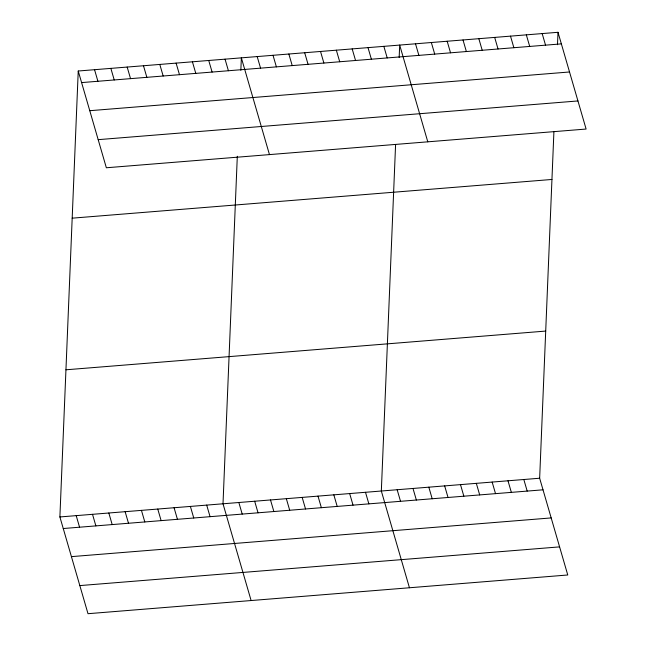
<?xml version="1.0" encoding="UTF-8"?>
<svg xmlns="http://www.w3.org/2000/svg" width="646" height="646" viewBox="0 0 646 646"><rect width="100%" height="100%" fill="white"/><g stroke="black" fill="none" stroke-linecap="round" stroke-linejoin="round"><path stroke-width="0.97" d="M553.913 131.679L539.652 478.234L567.761 574.988L88.001 613.7L59.892 516.953L78.239 71.012L557.999 32.3L586.108 129.047L106.348 167.766L78.239 71.012M237.308 156.275L223.007 503.791L251.116 600.538M240.845 70.277L241.354 57.849L269.463 154.604M395.594 144.454L381.334 491.008L409.443 587.763M399.171 57.494L399.68 45.075L427.789 141.829M557.49 44.719L557.999 32.3M81.598 82.591L561.366 43.88M89.77 110.7L569.53 71.981M98.184 139.657L577.944 100.946M72.182 218.17L551.95 179.459M65.94 369.795L545.708 331.075M59.892 516.953L539.652 478.234M63.251 528.525L543.02 489.813M71.415 556.634L551.183 517.922M79.829 585.591L559.597 546.879M542.172 33.576L545.531 45.155M526.337 34.852L529.704 46.431M510.502 36.136L513.869 47.707M494.675 37.411L498.034 48.991M478.839 38.687L482.207 50.267M463.012 39.963L466.372 51.543M447.177 41.239L450.537 52.819M431.342 42.523L434.71 54.094M415.515 43.799L418.874 55.378M523.825 479.518L527.184 491.089M383.845 46.35L387.212 57.93M507.99 480.794L511.349 492.365M368.018 47.634L371.377 59.206M492.155 482.069L495.522 493.649M352.183 48.91L355.55 60.482M476.328 483.345L479.687 494.925M336.348 50.186L339.715 61.766M460.493 484.621L463.852 496.201M320.521 51.462L323.88 63.042M444.658 485.905L448.025 497.477M304.686 52.738L308.053 64.317M428.831 487.181L432.19 498.752M288.851 54.022L292.218 65.593M412.996 488.457L416.363 500.036M273.024 55.298L276.383 66.869M397.161 489.733L400.528 501.312M257.189 56.573L260.556 68.153M365.499 492.292L368.866 503.864M225.042 59.166L228.409 70.745M349.664 493.568L353.031 505.148M208.731 60.482L212.098 72.061M333.837 494.844L337.196 506.424M192.419 61.798L195.786 73.378M318.002 496.12L321.369 507.699M176.108 63.114L179.475 74.694M302.166 497.396L305.534 508.975M286.34 498.68L289.699 510.251M159.796 64.43L163.163 76.01M270.504 499.956L273.872 511.535M143.485 65.747L146.852 77.326M254.677 501.231L258.037 512.811M127.173 67.063L130.54 78.642M238.842 502.507L242.202 514.087M110.862 68.379L114.229 79.959M94.55 69.695L97.909 81.275M206.696 505.107L210.063 516.679M190.384 506.424L193.752 517.995M174.073 507.74L177.44 519.311M157.761 509.056L161.129 520.628M141.45 510.372L144.809 521.944M125.138 511.689L128.497 523.26M108.827 513.005L112.186 524.576M92.515 514.321L95.874 525.892M76.204 515.637L79.563 527.209"/></g></svg>
